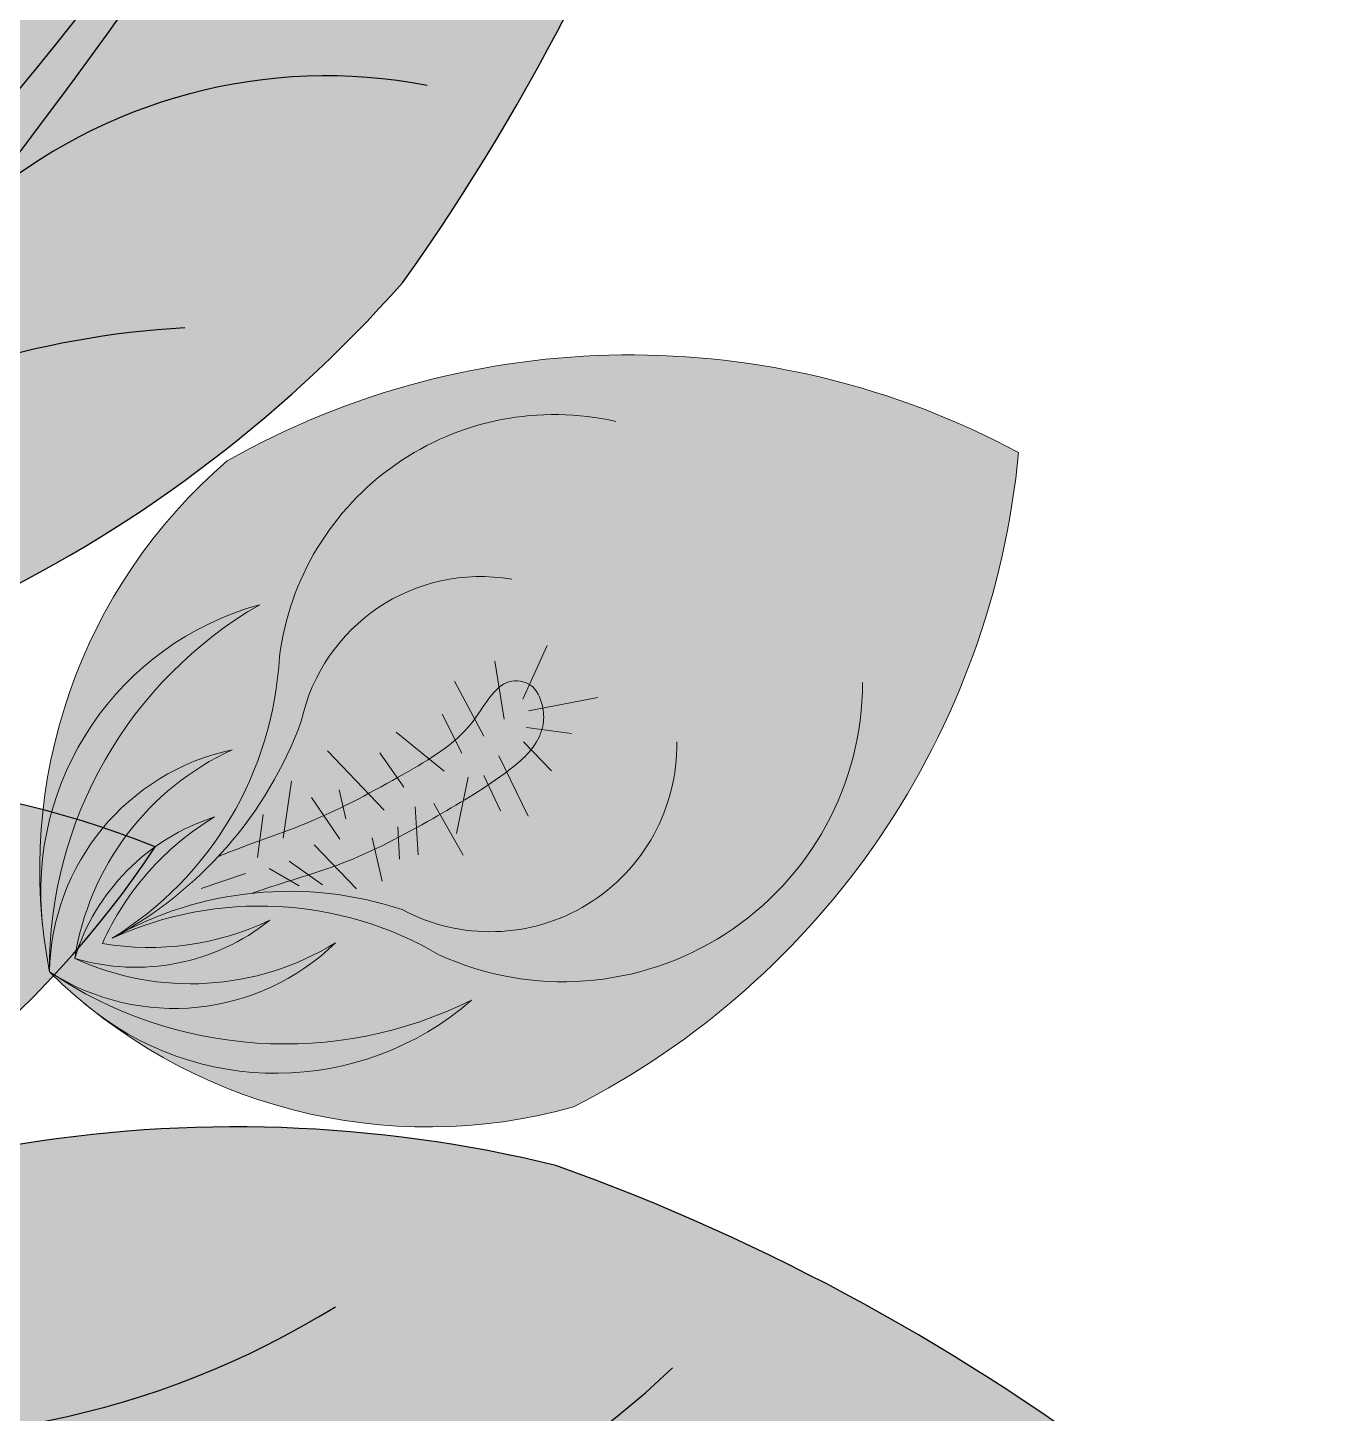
# Model space of a CAD drawing. Header units: inches. Extents: x 9636 to 21597, y -10243 to 557.
# Drawn here: x 15037.66 to 15042.56, y -8348.55 to -8343.4 of the extents above; entities that cross this region are included whole.
import ezdxf

# ---------------------------------------------------------------- set-up
doc = ezdxf.new("R2010")
doc.units = ezdxf.units.IN
doc.header["$MEASUREMENT"] = 0
doc.layers.add('MESA', color=7, linetype='Continuous')

# ---------------------------------------------------------------- blocks, each defined once
blk = doc.blocks.new('FF')
at = {"layer": 'MESA', "ltscale": 0.8}
h = blk.add_hatch(color=85, dxfattribs=at)
h.dxf.hatch_style = 1
h.set_gradient(color1=(103, 159, 96), color2=(179, 207, 175), one_color=1, tint=0.75, name='INVCURVED')
h.paths.add_polyline_path([(15036.28574162392, -8342.135083248626, 0.1995123331975758), (15035.41019275051, -8345.889694329024, 0.0967495278531692), (15039.72243648214, -8340.455508555326, -0.08665420676483183), (15035.72388394944, -8346.022152635927, 0.1924888780828612), (15039.05594355249, -8344.346875724248, 0.1586077411667837), (15040.54137738642, -8339.645723095167, 0.1586077411660197)])
h = blk.add_hatch(color=85, dxfattribs=at)
h.dxf.hatch_style = 1
h.set_gradient(color1=(103, 159, 96), color2=(52, 80, 48), one_color=1, tint=0.25)
h.paths.add_polyline_path([(15039.72243648213, -8340.455508555346, -0.09674952785286056), (15035.41019275051, -8345.889694329024, 0.007527451123012324), (15035.43724090425, -8346.03849677653, 0.01429188129494994), (15035.72388394944, -8346.022152635927, 0.08665420676455064)])
h = blk.add_hatch(color=7, dxfattribs=at)
h.dxf.hatch_style = 1
h.set_gradient(color1=(237, 238, 238), one_color=1, tint=1)
h.paths.add_polyline_path([(15041.34799070281, -8344.978085953864, 0.2569091805170801), (15038.40418452306, -8345.008774035286, 0.2403030205165218), (15037.71300663933, -8346.693854748795, -0.3583807301859824), (15038.52503142795, -8345.54435977684, 0.2702333190890776), (15037.74278425481, -8346.910035127385, -0.3489770048102109), (15038.42256870109, -8346.083634748942, 0.2509502793129825), (15037.8365476356, -8346.859789437418, -0.2453890551403372), (15038.35631739714, -8346.333901367321, 0.1532458537889449), (15037.93952423047, -8346.80460659275, 0.1518402250092038), (15038.55705652302, -8346.720694962789, 0.00137366511991412), (15038.56227713738, -8346.718242422297, -0.245389055139057), (15037.83654763557, -8346.859789437369, 0.2509502793127925), (15038.80735127317, -8346.801676728925, -0.3489770048638718), (15037.74278425478, -8346.910035127501, 0.2702333191166405), (15039.31312160526, -8347.01501326377, -0.358380731124288), (15037.9062954789, -8347.054550664796, 0.240303021013481), (15039.69215063885, -8347.412245000618, 0.2569091805174252)])
edge = h.paths.add_edge_path(flags=16)
edge.add_arc((15037.266778852, -8345.456589435384), 1.505930977375517, 298.1018868134475, 299.60124749921255, ccw=False)
edge.add_arc((15038.63464647059, -8347.939435564134), 1.329055040637622, 118.002109487067, 119.7010248254202, ccw=False)
edge.add_arc((15037.26677885201, -8345.456589435376), 1.505930977375517, 299.6012474988573, 317.1603201229351)
edge.add_spline(control_points=[(15038.37363998264, -8346.479508505941), (15038.37899675691, -8346.477322432527), (15038.42908340696, -8346.45709353033), (15038.47983403519, -8346.438557748303), (15038.52511361625, -8346.42214419576)], knot_values=[0.2471511740125481, 0.2471511740125481, 0.2471511740125481, 0.2471511740125481, 0.247785628570655, 0.2530743171580143, 0.2530743171580143, 0.2530743171580143, 0.2530743171580143], degree=3, periodic=0)
edge.add_spline(control_points=[(15038.52511361625, -8346.42214419576), (15038.5552079867, -8346.41123518293), (15038.58528693223, -8346.400386590418), (15038.61518478553, -8346.389242272162)], knot_values=[0.2436361292652643, 0.2436361292652643, 0.2436361292652643, 0.2436361292652643, 0.2471511740125481, 0.2471511740125481, 0.2471511740125481, 0.2471511740125481], degree=3, periodic=0)
edge.add_spline(control_points=[(15038.61518478553, -8346.389242272162), (15038.64935638112, -8346.376504931697), (15038.69924008828, -8346.357213465408), (15038.748078136, -8346.335938228336), (15038.76360542817, -8346.328951010075)], knot_values=[0.2377304945037521, 0.2377304945037521, 0.2377304945037521, 0.2377304945037521, 0.2417479965750198, 0.2436361292652643, 0.2436361292652643, 0.2436361292652643, 0.2436361292652643], degree=3, periodic=0)
edge.add_spline(control_points=[(15038.76360542817, -8346.328951010075), (15038.7875540343, -8346.318174234812), (15038.81129551526, -8346.306956989229), (15038.83490258157, -8346.295363918236)], knot_values=[0.2348183224622999, 0.2348183224622999, 0.2348183224622999, 0.2348183224622999, 0.2377304945037521, 0.2377304945037521, 0.2377304945037521, 0.2377304945037521], degree=3, periodic=0)
edge.add_spline(control_points=[(15038.83490258157, -8346.295363918236), (15038.86641528752, -8346.279888507928), (15038.89768847776, -8346.263743408115), (15038.92889510534, -8346.247082386595)], knot_values=[0.2309309092598198, 0.2309309092598198, 0.2309309092598198, 0.2309309092598198, 0.2348183224622999, 0.2348183224622999, 0.2348183224622999, 0.2348183224622999], degree=3, periodic=0)
edge.add_spline(control_points=[(15038.92889510534, -8346.247082386595), (15038.96469834058, -8346.227967265258), (15039.00041396019, -8346.208173042452), (15039.03630315296, -8346.187931933935)], knot_values=[0.2264708961110354, 0.2264708961110354, 0.2264708961110354, 0.2264708961110354, 0.2309309092598199, 0.2309309092598199, 0.2309309092598199, 0.2309309092598199], degree=3, periodic=0)
edge.add_spline(control_points=[(15039.03630315296, -8346.187931933935), (15039.04477851787, -8346.183151921687), (15039.08461438545, -8346.160593557546), (15039.12473943183, -8346.13755328116), (15039.1552457404, -8346.118251277836)], knot_values=[0.2215260703448321, 0.2215260703448321, 0.2215260703448321, 0.2215260703448321, 0.222579318859487, 0.2264708961110354, 0.2264708961110354, 0.2264708961110354, 0.2264708961110354], degree=3, periodic=0)
edge.add_spline(control_points=[(15039.1552457404, -8346.118251277836), (15039.18941168113, -8346.096633745836), (15039.22223287088, -8346.073549529547), (15039.2519516287, -8346.047775300109)], knot_values=[0.2171676473178, 0.2171676473178, 0.2171676473178, 0.2171676473178, 0.2215260703448321, 0.2215260703448321, 0.2215260703448321, 0.2215260703448321], degree=3, periodic=0)
edge.add_spline(control_points=[(15039.2519516287, -8346.047775300109), (15039.27444760752, -8346.028265180494), (15039.29958835011, -8346.002720157196), (15039.32098896095, -8345.974124236009), (15039.32468013712, -8345.96902288133)], knot_values=[0.2131642620453263, 0.2131642620453263, 0.2131642620453263, 0.2131642620453263, 0.2164634238997696, 0.2171676473178, 0.2171676473178, 0.2171676473178, 0.2171676473178], degree=3, periodic=0)
edge.add_spline(control_points=[(15039.32468013712, -8345.96902288133), (15039.34351979777, -8345.942985708765), (15039.3688919398, -8345.901185816716), (15039.40263299166, -8345.862174042828), (15039.41537031881, -8345.85166949292)], knot_values=[0.2077773224475375, 0.2077773224475375, 0.2077773224475375, 0.2077773224475375, 0.2113716592103856, 0.2131642620453263, 0.2131642620453263, 0.2131642620453263, 0.2131642620453263], degree=3, periodic=0)
edge.add_spline(control_points=[(15039.41537031881, -8345.85166949292), (15039.42637953342, -8345.84259012776), (15039.46031445408, -8345.82237859206), (15039.50600587162, -8345.82758263794), (15039.52787034574, -8345.840732845509)], knot_values=[0.203445163018474, 0.203445163018474, 0.203445163018474, 0.203445163018474, 0.2049945578871382, 0.2077773224475375, 0.2077773224475375, 0.2077773224475375, 0.2077773224475375], degree=3, periodic=0)
edge.add_spline(control_points=[(15039.52787034574, -8345.840732845509), (15039.52919735741, -8345.841530965732), (15039.55568507582, -8345.858536226904), (15039.57081207889, -8345.89334755949), (15039.5775526274, -8345.92624359067), (15039.5780727444, -8345.929068880843)], knot_values=[0.1996944706411438, 0.1996944706411438, 0.1996944706411438, 0.1996944706411438, 0.1998633638435843, 0.2031371852270858, 0.203445163018474, 0.203445163018474, 0.203445163018474, 0.203445163018474], degree=3, periodic=0)
edge.add_spline(control_points=[(15039.5780727444, -8345.929068880843), (15039.58169839924, -8345.948763539893), (15039.58270589309, -8345.975500414826), (15039.57671846157, -8346.001513974827), (15039.57466844047, -8346.008426808807)], knot_values=[0.1967564236367511, 0.1967564236367511, 0.1967564236367511, 0.1967564236367511, 0.1989032889930779, 0.1996944706411438, 0.1996944706411438, 0.1996944706411438, 0.1996944706411438], degree=3, periodic=0)
edge.add_spline(control_points=[(15039.57466844047, -8346.008426808807), (15039.56890132182, -8346.027873991117), (15039.55598888932, -8346.054055214456), (15039.53932952082, -8346.07707041568), (15039.53431796578, -8346.083406226995)], knot_values=[0.1936429904609736, 0.1936429904609736, 0.1936429904609736, 0.1936429904609736, 0.1958687424163022, 0.1967564236367511, 0.1967564236367511, 0.1967564236367511, 0.1967564236367511], degree=3, periodic=0)
edge.add_spline(control_points=[(15039.53431796578, -8346.083406226995), (15039.50886982988, -8346.115578793417), (15039.47667253924, -8346.141920632444), (15039.44333521145, -8346.166521566673)], knot_values=[0.1891354409754396, 0.1891354409754396, 0.1891354409754396, 0.1891354409754396, 0.1936429904609736, 0.1936429904609736, 0.1936429904609736, 0.1936429904609736], degree=3, periodic=0)
edge.add_spline(control_points=[(15039.44333521145, -8346.166521566673), (15039.44030385283, -8346.168758526237), (15039.41772784305, -8346.185259745971), (15039.39486470417, -8346.201137022332), (15039.37490266425, -8346.214495491477)], knot_values=[0.1860923947748148, 0.1860923947748148, 0.1860923947748148, 0.1860923947748148, 0.186502265629451, 0.1891354409754396, 0.1891354409754396, 0.1891354409754396, 0.1891354409754396], degree=3, periodic=0)
edge.add_spline(control_points=[(15039.37490266425, -8346.214495491477), (15039.34450511887, -8346.23483733396), (15039.31369398982, -8346.254297372), (15039.28259862288, -8346.273182459616)], knot_values=[0.1820826809719926, 0.1820826809719926, 0.1820826809719926, 0.1820826809719926, 0.1860923947748149, 0.1860923947748149, 0.1860923947748149, 0.1860923947748149], degree=3, periodic=0)
edge.add_spline(control_points=[(15039.28259862288, -8346.273182459616), (15039.25396997396, -8346.290569440256), (15039.22510039425, -8346.307469071167), (15039.19609082477, -8346.324120820253)], knot_values=[0.1783910477803653, 0.1783910477803653, 0.1783910477803653, 0.1783910477803653, 0.1820826809719925, 0.1820826809719925, 0.1820826809719925, 0.1820826809719925], degree=3, periodic=0)
edge.add_spline(control_points=[(15039.19609082477, -8346.324120820253), (15039.18731292023, -8346.329159414981), (15039.15810653454, -8346.34582429013), (15039.12878953562, -8346.362311872961), (15039.10819897763, -8346.373675417566)], knot_values=[0.1746797876871894, 0.1746797876871894, 0.1746797876871894, 0.1746797876871894, 0.175796826109966, 0.1783910477803653, 0.1783910477803653, 0.1783910477803653, 0.1783910477803653], degree=3, periodic=0)
edge.add_spline(control_points=[(15039.10819897763, -8346.373675417566), (15039.08585263901, -8346.38600794473), (15039.06339137648, -8346.39815025294), (15039.04075955296, -8346.410006635799)], knot_values=[0.171864353741853, 0.171864353741853, 0.171864353741853, 0.171864353741853, 0.1746797876871893, 0.1746797876871893, 0.1746797876871893, 0.1746797876871893], degree=3, periodic=0)
edge.add_spline(control_points=[(15039.04075955296, -8346.410006635799), (15039.01178445498, -8346.425186139773), (15038.98252978708, -8346.439896977803), (15038.95287879291, -8346.453938306726)], knot_values=[0.1682598066156458, 0.1682598066156458, 0.1682598066156458, 0.1682598066156458, 0.171864353741853, 0.171864353741853, 0.171864353741853, 0.171864353741853], degree=3, periodic=0)
edge.add_spline(control_points=[(15038.95287879291, -8346.453938306726), (15038.91137173233, -8346.473594116134), (15038.86177953002, -8346.49510859416), (15038.81067844857, -8346.514060526484), (15038.80312188366, -8346.516804209818)], knot_values=[0.1623418216133556, 0.1623418216133556, 0.1623418216133556, 0.1623418216133556, 0.1673876610569998, 0.1682598066156458, 0.1682598066156458, 0.1682598066156458, 0.1682598066156458], degree=3, periodic=0)
edge.add_spline(control_points=[(15038.80312188366, -8346.516804209818), (15038.77116578352, -8346.528407024141), (15038.73875017872, -8346.539128138791), (15038.70641026911, -8346.549448023861)], knot_values=[0.1586535887747186, 0.1586535887747186, 0.1586535887747186, 0.1586535887747186, 0.1623418216133555, 0.1623418216133555, 0.1623418216133555, 0.1623418216133555], degree=3, periodic=0)
edge.add_spline(control_points=[(15038.70641026911, -8346.549448023861), (15038.68343282422, -8346.556780282777), (15038.66049359083, -8346.563909997962), (15038.63778452631, -8346.57100949714)], knot_values=[0.1560331062850654, 0.1560331062850654, 0.1560331062850654, 0.1560331062850654, 0.1586535887747186, 0.1586535887747186, 0.1586535887747186, 0.1586535887747186], degree=3, periodic=0)
edge.add_spline(control_points=[(15038.63778452631, -8346.57100949714), (15038.60252551098, -8346.582032467733), (15038.5551611366, -8346.596977251864), (15038.51016862208, -8346.612987813287), (15038.49823186391, -8346.617399877565)], knot_values=[0.1504801710943955, 0.1504801710943955, 0.1504801710943955, 0.1504801710943955, 0.1545488385723417, 0.1560331062850654, 0.1560331062850654, 0.1560331062850654, 0.1560331062850654], degree=3, periodic=0)
edge.add_arc((15038.63464647059, -8347.939435564138), 1.329055040637622, 95.89123106024097, 118.002109486666)
at = {"layer": 'MESA', "lineweight": 5, "ltscale": 0.8}
h = blk.add_hatch(color=83, dxfattribs=at)
h.dxf.hatch_style = 1
h.set_gradient(color1=(117, 211, 105), one_color=1, tint=1)
h.paths.add_polyline_path([(15038.52503142795, -8345.54435977684, 0.3583807301414101), (15037.71300663932, -8346.69385474862, 0.02724021252780064), (15037.74278425481, -8346.910035127572, -0.27023331912118)])
h.paths.add_polyline_path([(15037.8365476356, -8346.859789437382, -0.2509502793036039), (15038.42256870109, -8346.083634748942, 0.3489770048638718), (15037.74278425481, -8346.910035127548, 0.3489770048564635), (15038.80735127317, -8346.801676728923, -0.2509502793046178)])
h.paths.add_polyline_path([(15038.35631739714, -8346.333901367321, 0.2453890551401661), (15037.8365476356, -8346.859789437416, 0.2453890551330679), (15038.56227713738, -8346.718242422297, -0.1532458537798691), (15037.93952423049, -8346.80460659272, -0.1532458537804744)], flags=17)
h.paths.add_polyline_path([(15037.74278425478, -8346.910035127497, 0.02724021243329556), (15037.90629548137, -8347.05455066672, 0.3583807303279284), (15039.31312160526, -8347.01501326377, -0.2702333191168038)])
h = blk.add_hatch(color=95, dxfattribs=at)
h.dxf.hatch_style = 1
h.set_gradient(color1=(68, 182, 53), color2=(121, 213, 109), one_color=1, tint=0.6299999952316284, name='CYLINDER')
edge = h.paths.add_edge_path()
edge.add_spline(control_points=[(15039.53431796578, -8346.083406226995), (15039.53932952082, -8346.07707041568), (15039.55598888932, -8346.054055214456), (15039.56890132182, -8346.027873991117), (15039.57466844047, -8346.008426808807)], knot_values=[0.1936429904609736, 0.1936429904609736, 0.1936429904609736, 0.1936429904609736, 0.1945306716814224, 0.1967564236367511, 0.1967564236367511, 0.1967564236367511, 0.1967564236367511], degree=3, periodic=0)
edge.add_spline(control_points=[(15039.57466844047, -8346.008426808807), (15039.57671846157, -8346.001513974827), (15039.58270589309, -8345.975500414826), (15039.58169839924, -8345.948763539893), (15039.5780727444, -8345.929068880843)], knot_values=[0.1967564236367511, 0.1967564236367511, 0.1967564236367511, 0.1967564236367511, 0.197547605284817, 0.1996944706411439, 0.1996944706411439, 0.1996944706411439, 0.1996944706411439], degree=3, periodic=0)
edge.add_spline(control_points=[(15039.5780727444, -8345.929068880843), (15039.5775526274, -8345.92624359067), (15039.57081207889, -8345.89334755949), (15039.55568507582, -8345.858536226904), (15039.52919735741, -8345.841530965732), (15039.52787034574, -8345.840732845509)], knot_values=[0.1996944706411439, 0.1996944706411439, 0.1996944706411439, 0.1996944706411439, 0.2000024484325321, 0.2032762698160336, 0.2034451630184741, 0.2034451630184741, 0.2034451630184741, 0.2034451630184741], degree=3, periodic=0)
edge.add_spline(control_points=[(15039.52787034574, -8345.840732845509), (15039.50600587162, -8345.82758263794), (15039.46031445408, -8345.82237859206), (15039.42637953342, -8345.84259012776), (15039.41537031881, -8345.85166949292)], knot_values=[0.2034451630184741, 0.2034451630184741, 0.2034451630184741, 0.2034451630184741, 0.2062279275788734, 0.2077773224475375, 0.2077773224475375, 0.2077773224475375, 0.2077773224475375], degree=3, periodic=0)
edge.add_spline(control_points=[(15039.41537031881, -8345.85166949292), (15039.40263299166, -8345.862174042828), (15039.3688919398, -8345.901185816716), (15039.34351979777, -8345.942985708765), (15039.32468013712, -8345.96902288133)], knot_values=[0.2077773224475375, 0.2077773224475375, 0.2077773224475375, 0.2077773224475375, 0.2095699252824783, 0.2131642620453263, 0.2131642620453263, 0.2131642620453263, 0.2131642620453263], degree=3, periodic=0)
edge.add_spline(control_points=[(15039.32468013712, -8345.96902288133), (15039.32098896095, -8345.974124236009), (15039.29958835011, -8346.002720157196), (15039.27444760752, -8346.028265180494), (15039.2519516287, -8346.047775300109)], knot_values=[0.2131642620453263, 0.2131642620453263, 0.2131642620453263, 0.2131642620453263, 0.2138684854633567, 0.2171676473178, 0.2171676473178, 0.2171676473178, 0.2171676473178], degree=3, periodic=0)
edge.add_spline(control_points=[(15039.2519516287, -8346.047775300109), (15039.22223287088, -8346.073549529547), (15039.18941168113, -8346.096633745836), (15039.1552457404, -8346.118251277836)], knot_values=[0.2171676473178, 0.2171676473178, 0.2171676473178, 0.2171676473178, 0.2215260703448321, 0.2215260703448321, 0.2215260703448321, 0.2215260703448321], degree=3, periodic=0)
edge.add_spline(control_points=[(15039.1552457404, -8346.118251277836), (15039.12473943183, -8346.13755328116), (15039.08461438545, -8346.160593557546), (15039.04477851787, -8346.183151921687), (15039.03630315296, -8346.187931933935)], knot_values=[0.2215260703448321, 0.2215260703448321, 0.2215260703448321, 0.2215260703448321, 0.2254176475963806, 0.2264708961110354, 0.2264708961110354, 0.2264708961110354, 0.2264708961110354], degree=3, periodic=0)
edge.add_spline(control_points=[(15039.03630315296, -8346.187931933935), (15039.00041396019, -8346.208173042452), (15038.96469834058, -8346.227967265258), (15038.92889510534, -8346.247082386595)], knot_values=[0.2264708961110354, 0.2264708961110354, 0.2264708961110354, 0.2264708961110354, 0.2309309092598199, 0.2309309092598199, 0.2309309092598199, 0.2309309092598199], degree=3, periodic=0)
edge.add_spline(control_points=[(15038.92889510534, -8346.247082386595), (15038.89768847776, -8346.263743408115), (15038.86641528752, -8346.279888507928), (15038.83490258157, -8346.295363918236)], knot_values=[0.2309309092598199, 0.2309309092598199, 0.2309309092598199, 0.2309309092598199, 0.2348183224622999, 0.2348183224622999, 0.2348183224622999, 0.2348183224622999], degree=3, periodic=0)
edge.add_spline(control_points=[(15038.83490258157, -8346.295363918236), (15038.81129551526, -8346.306956989229), (15038.7875540343, -8346.318174234812), (15038.76360542817, -8346.328951010075)], knot_values=[0.2348183224622999, 0.2348183224622999, 0.2348183224622999, 0.2348183224622999, 0.2377304945037521, 0.2377304945037521, 0.2377304945037521, 0.2377304945037521], degree=3, periodic=0)
edge.add_spline(control_points=[(15038.76360542817, -8346.328951010075), (15038.748078136, -8346.335938228336), (15038.69924008828, -8346.357213465408), (15038.64935638112, -8346.376504931697), (15038.61518478553, -8346.389242272162)], knot_values=[0.2377304945037521, 0.2377304945037521, 0.2377304945037521, 0.2377304945037521, 0.2396186271939966, 0.2436361292652643, 0.2436361292652643, 0.2436361292652643, 0.2436361292652643], degree=3, periodic=0)
edge.add_spline(control_points=[(15038.61518478553, -8346.389242272162), (15038.58528693223, -8346.400386590418), (15038.5552079867, -8346.41123518293), (15038.52511361625, -8346.42214419576)], knot_values=[0.2436361292652643, 0.2436361292652643, 0.2436361292652643, 0.2436361292652643, 0.2471511740125481, 0.2471511740125481, 0.2471511740125481, 0.2471511740125481], degree=3, periodic=0)
edge.add_spline(control_points=[(15038.52511361625, -8346.42214419576), (15038.47983403519, -8346.438557748303), (15038.42908340696, -8346.45709353033), (15038.37899675691, -8346.477322432527), (15038.37363998264, -8346.479508505941)], knot_values=[0.2471511740125481, 0.2471511740125481, 0.2471511740125481, 0.2471511740125481, 0.2524398625999075, 0.2530743171580144, 0.2530743171580144, 0.2530743171580144, 0.2530743171580144], degree=3, periodic=0)
edge.add_arc((15037.37957175738, -8345.597343178706), 1.329055040637622, 299.7010248186015, 318.41320915666233, ccw=False)
edge.add_arc((15038.63464647059, -8347.939435564138), 1.329055040637622, 95.89123105994292, 116.67069059535001, ccw=False)
edge.add_spline(control_points=[(15038.49823186391, -8346.617399877565), (15038.51016862208, -8346.612987813287), (15038.5551611366, -8346.596977251864), (15038.60252551098, -8346.582032467733), (15038.63778452631, -8346.57100949714)], knot_values=[0.1504801710943955, 0.1504801710943955, 0.1504801710943955, 0.1504801710943955, 0.1519644388071193, 0.1560331062850654, 0.1560331062850654, 0.1560331062850654, 0.1560331062850654], degree=3, periodic=0)
edge.add_spline(control_points=[(15038.63778452631, -8346.57100949714), (15038.66049359083, -8346.563909997962), (15038.68343282422, -8346.556780282777), (15038.70641026911, -8346.549448023861)], knot_values=[0.1560331062850654, 0.1560331062850654, 0.1560331062850654, 0.1560331062850654, 0.1586535887747186, 0.1586535887747186, 0.1586535887747186, 0.1586535887747186], degree=3, periodic=0)
edge.add_spline(control_points=[(15038.70641026911, -8346.549448023861), (15038.73875017872, -8346.539128138791), (15038.77116578352, -8346.528407024141), (15038.80312188366, -8346.516804209818)], knot_values=[0.1586535887747186, 0.1586535887747186, 0.1586535887747186, 0.1586535887747186, 0.1623418216133556, 0.1623418216133556, 0.1623418216133556, 0.1623418216133556], degree=3, periodic=0)
edge.add_spline(control_points=[(15038.80312188366, -8346.516804209818), (15038.81067844857, -8346.514060526484), (15038.86177953002, -8346.49510859416), (15038.91137173233, -8346.473594116134), (15038.95287879291, -8346.453938306726)], knot_values=[0.1623418216133556, 0.1623418216133556, 0.1623418216133556, 0.1623418216133556, 0.1632139671720015, 0.1682598066156458, 0.1682598066156458, 0.1682598066156458, 0.1682598066156458], degree=3, periodic=0)
edge.add_spline(control_points=[(15038.95287879291, -8346.453938306726), (15038.98252978708, -8346.439896977803), (15039.01178445498, -8346.425186139773), (15039.04075955296, -8346.410006635799)], knot_values=[0.1682598066156458, 0.1682598066156458, 0.1682598066156458, 0.1682598066156458, 0.171864353741853, 0.171864353741853, 0.171864353741853, 0.171864353741853], degree=3, periodic=0)
edge.add_spline(control_points=[(15039.04075955296, -8346.410006635799), (15039.06339137648, -8346.39815025294), (15039.08585263901, -8346.38600794473), (15039.10819897763, -8346.373675417566)], knot_values=[0.171864353741853, 0.171864353741853, 0.171864353741853, 0.171864353741853, 0.1746797876871894, 0.1746797876871894, 0.1746797876871894, 0.1746797876871894], degree=3, periodic=0)
edge.add_spline(control_points=[(15039.10819897763, -8346.373675417566), (15039.12878953562, -8346.362311872961), (15039.15810653454, -8346.34582429013), (15039.18731292023, -8346.329159414981), (15039.19609082477, -8346.324120820253)], knot_values=[0.1746797876871894, 0.1746797876871894, 0.1746797876871894, 0.1746797876871894, 0.1772740093575887, 0.1783910477803653, 0.1783910477803653, 0.1783910477803653, 0.1783910477803653], degree=3, periodic=0)
edge.add_spline(control_points=[(15039.19609082477, -8346.324120820253), (15039.22510039425, -8346.307469071167), (15039.25396997396, -8346.290569440256), (15039.28259862288, -8346.273182459616)], knot_values=[0.1783910477803653, 0.1783910477803653, 0.1783910477803653, 0.1783910477803653, 0.1820826809719925, 0.1820826809719925, 0.1820826809719925, 0.1820826809719925], degree=3, periodic=0)
edge.add_spline(control_points=[(15039.28259862288, -8346.273182459616), (15039.31369398982, -8346.254297372), (15039.34450511887, -8346.23483733396), (15039.37490266425, -8346.214495491477)], knot_values=[0.1820826809719925, 0.1820826809719925, 0.1820826809719925, 0.1820826809719925, 0.1860923947748148, 0.1860923947748148, 0.1860923947748148, 0.1860923947748148], degree=3, periodic=0)
edge.add_spline(control_points=[(15039.37490266425, -8346.214495491477), (15039.39486470417, -8346.201137022332), (15039.41772784305, -8346.185259745971), (15039.44030385283, -8346.168758526237), (15039.44333521145, -8346.166521566673)], knot_values=[0.1860923947748148, 0.1860923947748148, 0.1860923947748148, 0.1860923947748148, 0.1887255701208035, 0.1891354409754396, 0.1891354409754396, 0.1891354409754396, 0.1891354409754396], degree=3, periodic=0)
edge.add_spline(control_points=[(15039.44333521145, -8346.166521566673), (15039.47667253924, -8346.141920632444), (15039.50886982988, -8346.115578793417), (15039.53431796578, -8346.083406226995)], knot_values=[0.1891354409754396, 0.1891354409754396, 0.1891354409754396, 0.1891354409754396, 0.1936429904609736, 0.1936429904609736, 0.1936429904609736, 0.1936429904609736], degree=3, periodic=0)
at = {"layer": 'MESA', "ltscale": 0.8}
h = blk.add_hatch(color=85, dxfattribs=at)
h.dxf.hatch_style = 1
h.set_gradient(color1=(103, 159, 96), color2=(179, 207, 175), one_color=1, tint=0.75, name='INVCURVED')
h.paths.add_polyline_path([(15035.87872581213, -8346.301330321128, 0.1995123331975758), (15034.58316156094, -8347.505862751086, 0.0967495278531692), (15037.61716825645, -8346.542970659073, -0.08665420676483183), (15034.66859697651, -8347.63667644581, 0.1924888780828612), (15036.3661153667, -8347.853133384686, 0.1586077411667837), (15038.13640008479, -8346.444682148467, 0.1586077411660197)])
h = blk.add_hatch(color=85, dxfattribs=at)
h.dxf.hatch_style = 1
h.set_gradient(color1=(103, 159, 96), color2=(179, 207, 175), one_color=1, tint=0.75, name='INVCURVED')
h.paths.add_polyline_path([(15039.62686265688, -8347.630169342583, 0.1995123331975758), (15035.81729908121, -8348.222550603012, 0.0967495278531692), (15042.46998373839, -8350.189174073874, -0.08665420676483183), (15035.811788778, -8348.563016471946, 0.1924888780828612), (15038.61178623278, -8351.02658871208, 0.1586077411667837), (15043.52730579797, -8350.645777576388, 0.1586077411660197)])
h = blk.add_hatch(color=85, dxfattribs=at)
h.dxf.hatch_style = 1
h.set_gradient(color1=(103, 159, 96), color2=(52, 80, 48), one_color=1, tint=0.25)
h.paths.add_polyline_path([(15042.46998373837, -8350.189174073872, -0.09674952785286056), (15035.81729908121, -8348.22255060301, 0.007527451123012324), (15035.68941494525, -8348.303293520807, 0.01429188129494994), (15035.811788778, -8348.563016471946, 0.08665420676455064)])
at = {"color": 252, "true_color": 0x939598}
blk.add_open_spline([(15052.07686949681, -8262.470320095861), (15047.97159347439, -8264.789895325404), (15043.86631745197, -8267.109470554948), (15039.76104142955, -8269.429045784493), (15039.75729123352, -8269.43116473137), (15039.75354103749, -8269.433283678245), (15039.74979107835, -8269.435402491697), (15039.14701445317, -8269.775985194483), (15038.55035827125, -8270.1131204671), (15036.78439305607, -8271.117097236169), (15035.63904365824, -8271.776689286922), (15032.73880644113, -8273.50882445235), (15031.06527855309, -8274.57609764914), (15028.11518364648, -8276.704413617274), (15026.84171328607, -8277.76477050337), (15025.09711949756, -8279.523769089425), (15024.49918523569, -8280.232466383604), (15023.52243535517, -8281.623726584929), (15023.14226381015, -8282.304539905952), (15022.75248760541, -8283.22547883933), (15022.66391763698, -8283.457510627672), (15022.49319789592, -8283.956368120096), (15022.4121008477, -8284.220696815642), (15022.18341575374, -8285.058797690572), (15022.05067776037, -8285.678012360962), (15021.71131880214, -8287.762367787916), (15021.58560477828, -8289.414282420215), (15021.49721333539, -8293.046228597683), (15021.53228490243, -8295.024084780092), (15021.62991579047, -8299.176393296764), (15021.69231297372, -8301.350665752698), (15021.66396341603, -8305.82573875058), (15021.5754849427, -8308.127760116371), (15021.08573832458, -8312.064658295394), (15020.79577059773, -8313.67187649829), (15019.91167042237, -8316.914684349107), (15019.31558953904, -8318.552651597138), (15018.15236880262, -8320.84216631148), (15017.76491546551, -8321.519818837693), (15017.0874449499, -8322.565156835137), (15016.82620455143, -8322.941950357519), (15015.99950278175, -8324.054199163373), (15015.41501848401, -8324.739433793638), (15014.21074097438, -8326.009418310521), (15013.59077204716, -8326.594611080754), (15011.52654176845, -8328.386477141574), (15010.05301187874, -8329.424887132678), (15007.15918380127, -8331.283811043188), (15005.73555323797, -8332.104036780507), (15003.02622681599, -8333.644933125628), (15001.74022703231, -8334.365198288671), (14999.41017284273, -8335.760219273998), (14998.36766818741, -8336.43521839488), (14997.08837376707, -8337.38841947211), (14996.71699586091, -8337.68704503453), (14996.20682259447, -8338.13359321733), (14996.04065346325, -8338.28665691026), (14995.71202275789, -8338.60508576805), (14995.55175348417, -8338.768465128693), (14995.081475432, -8339.272282272443), (14994.78188750027, -8339.626441473756), (14993.85408121183, -8340.833408098308), (14993.26772449672, -8341.771187952567), (14992.18236009145, -8343.888552385546), (14991.68493776396, -8345.067458458805), (14990.77515454852, -8347.645098471814), (14990.36311836349, -8349.042924631296), (14989.42243512325, -8352.727142313466), (14988.93417009304, -8355.116188043521), (14988.4015707715, -8357.902535522233), (14988.347810107, -8358.185738374197), (14988.29402349202, -8358.470320095861)], degree=3, knots=[-12.89799058473343, -12.89799058473343, -12.89799058473343, -12.89799058473343, -0.01177164380050574, -0.01177164380050574, -0.01177164380050574, 0, 0, 0, 1.892199740009867, 1.892199740009867, 5.676599220029601, 5.676599220029601, 11.89095437501414, 11.89095437501414, 18.10530952999869, 18.10530952999869, 22.42482555206829, 22.42482555206829, 26.7443415741379, 26.7443415741379, 28.12890246143454, 28.12890246143454, 29.51346334873119, 29.51346334873119, 32.28258512332447, 32.28258512332447, 38.06473178875153, 38.06473178875153, 43.84687845417859, 43.84687845417859, 49.62902511960564, 49.62902511960564, 55.4111717850327, 55.4111717850327, 59.29413252342778, 59.29413252342778, 63.17709326182287, 63.17709326182287, 64.8324953939676, 64.8324953939676, 65.7831603205686, 65.7831603205686, 67.68449017377058, 67.68449017377058, 69.58582002697257, 69.58582002697257, 73.93855694883486, 73.93855694883486, 78.29129387069715, 78.29129387069715, 82.64403079255943, 82.64403079255943, 86.99676771442172, 86.99676771442172, 89.0460964002641, 89.0460964002641, 90.15774664607947, 90.15774664607947, 91.26939689189484, 91.26939689189484, 93.49269738352558, 93.49269738352558, 98.41801561009903, 98.41801561009903, 103.3433338366725, 103.3433338366725, 108.2686520632459, 108.2686520632459, 115.5627539277931, 115.5627539277931, 116.3832273075088, 116.3832273075088, 116.3832273075088, 116.3832273075088], dxfattribs=at)
at = {"layer": 'MESA', "lineweight": 9, "ltscale": 0.8}
for p, q in [((15039.50305641596, -8345.89510066863), (15039.59406945782, -8345.695689249229)), ((15039.43439565212, -8345.969585986091), (15039.39960587423, -8345.75396355899)), ((15039.35914433165, -8346.033336444472), (15039.24969430097, -8345.829091963453)), ((15039.52496181455, -8345.93927273804), (15039.782411284, -8345.88981064749)), ((15039.27649434805, -8346.096537136884), (15039.20371905442, -8345.951946110172)), ((15039.21100751283, -8346.16379387419), (15039.03278575051, -8346.018233906741)), ((15039.51714956493, -8346.000528147188), (15039.68497427973, -8346.023574331957)), ((15038.98823733243, -8346.309132014552), (15038.7771825679, -8346.088448190229)), ((15039.06042088484, -8346.222429026388), (15038.97166883222, -8346.095481443632)), ((15039.50556758235, -8346.053782493434), (15039.61026828633, -8346.161663689716)), ((15039.41429467826, -8346.106778054263), (15039.52299067855, -8346.330392434857)), ((15038.6117254094, -8346.412592182409), (15038.64314101564, -8346.200544819822)), ((15039.30090076921, -8346.186086968732), (15039.25698841159, -8346.395055265895)), ((15039.35869255788, -8346.179592751923), (15039.41996423874, -8346.31151967888)), ((15038.84546910398, -8346.340574662889), (15038.82028145335, -8346.232804821811)), ((15038.82293634348, -8346.416256767465), (15038.71762777487, -8346.261294648755)), ((15039.1034705418, -8346.29559518236), (15039.11434736519, -8346.475203187816)), ((15039.1730016694, -8346.283369488108), (15039.28227110342, -8346.476225178509)), ((15038.51685294252, -8346.484136836909), (15038.53807471346, -8346.324876990398)), ((15038.94280187598, -8346.411364304096), (15038.98097352405, -8346.572635837532)), ((15039.03887205632, -8346.370035557078), (15039.04459338313, -8346.491194768227)), ((15038.72696012439, -8346.43802051464), (15038.88519829713, -8346.601706177305)), ((15038.63396094349, -8346.498284200648), (15038.75779027841, -8346.585732664045)), ((15038.47183351757, -8346.543755387234), (15038.30650228247, -8346.599816836093)), ((15038.56004411441, -8346.526063352243), (15038.67155574341, -8346.590534554709))]:
    blk.add_line(p, q, dxfattribs=at)
at = {"layer": 'MESA', "ltscale": 0.8}
for centre, radius, start, end in [((15032.57504003607, -8339.713835715846), 7.966628528345956, 324.4399474413421, 0.4898701162087304), ((15023.65586111322, -8332.134100290219), 18.09366407336492, 310.5143137500727, 332.6188738328063), ((15021.78381743553, -8331.789508792253), 19.92218876512046, 314.4049971283749, 334.2151927264976), ((15038.77363986338, -8345.560312647229), 1.983045070959875, 79.13289265124989, 130.6300807792726), ((15035.29472178337, -8341.017260117666), 5.023258831092003, 271.6258051429067, 318.483190759062), ((15038.42847816984, -8347.820470134413), 3.311015811055871, 93.14812940504311, 121.5013940094743), ((15036.78729373561, -8349.842066547193), 3.655449178164049, 68.34190014340267, 104.391822818273), ((15035.08708269632, -8344.428752546894), 3.655449178164049, 290.4810482556132, 326.530970930477), ((15038.4348205452, -8352.50994032984), 5.023258831092003, 76.27249361633982, 123.129879232496), ((15036.94341011054, -8355.131252767009), 7.966628528345955, 34.26581425919553, 70.31573693406271), ((15037.09822834252, -8345.405562873526), 3.237212272972876, 261.0014908625202, 301.8423584470755), ((15044.17781313098, -8332.176289841591), 18.09366407336492, 242.4793286801325, 264.5838887628656), ((15040.29286427135, -8346.29297424612), 5.023258831092003, 203.5908200729668, 250.4482056891248), ((15037.92890999917, -8346.16133777212), 3.078555152519601, 273.9237663072746, 313.8142563671911)]:
    blk.add_arc(centre, radius, start, end, dxfattribs=at)
at = {"layer": 'MESA', "lineweight": 9, "ltscale": 0.8}
for centre, radius, start, end in [((15039.90397937276, -8347.668994289334), 3.053875634537506, 61.7808372541076, 119.4136937377939), ((15039.620535388, -8345.867325102012), 1.030473842222162, 77.13044951072904, 172.7192035709567), ((15039.71044208269, -8346.528860434782), 2.004238377545466, 130.6734936493098, 190.9635405081406), ((15038.30771407003, -8344.690206834439), 3.053875634537506, 296.958021676025, 354.5908781597078), ((15039.34586970638, -8346.121076804277), 0.6814780974751142, 80.15704070181701, 167.8708432483452), ((15037.28425363259, -8345.665488524659), 1.316046371004417, 301.7171584332597, 356.8968527870699), ((15039.65346693991, -8345.832579220047), 1.114181686168287, 245.6206574507115, 359.9180655796218), ((15037.26677885201, -8345.456589435375), 1.505930977377214, 298.1018868250076, 339.7471838307105), ((15039.38233731354, -8346.066792651036), 0.6938547913403917, 241.8628755990768, 1.027321069357929), ((15038.63464647059, -8347.939435564138), 1.329055040637907, 71.55612750522829, 119.7010248113847), ((15038.52511795667, -8347.981062931669), 1.316046371004644, 59.47486262680333, 114.6545569805633), ((15039.14986272327, -8345.482764425273), 2.004238377545466, 225.4081749056749, 285.6982217645083)]:
    blk.add_arc(centre, radius, start, end, dxfattribs=at)
at = {"layer": 'MESA', "color": 62, "lineweight": 5, "ltscale": 0.8}
for centre, radius, start, end in [((15038.81789699484, -8346.612807750907), 1.107858887023892, 105.3284979133779, 186.5508638609221), ((15039.30506752926, -8346.898027715522), 1.56232941710781, 119.9522187247666, 180.4403557901898), ((15038.60259415144, -8346.924511349025), 0.8599317527218375, 102.0841773172791, 179.0354286007902), ((15038.85407971468, -8347.018748521434), 1.029873546775906, 114.771101614945, 171.1210065289593), ((15038.59994041026, -8347.09449536407), 0.7986585004968789, 107.7605873018738, 162.9098982949993), ((15038.89777967661, -8347.233228019617), 1.049747506606532, 121.0511033686762, 155.9013426781734), ((15038.06388917632, -8346.094171239918), 0.7986585004968789, 253.4618171188171, 308.6111281119404), ((15038.11331789299, -8345.769345470831), 1.049747506606532, 260.470372735645, 295.3206120451419), ((15038.20689566731, -8346.186099207618), 0.8599317527218375, 237.3362868130277, 314.2875380965363), ((15038.26770265279, -8345.924511471478), 1.029873546775906, 245.2507088848591, 301.6006137988714), ((15038.61797883643, -8345.615852894653), 1.56232941710781, 235.9313596236293, 296.4194966890528), ((15038.58567031764, -8346.17945001799), 1.107858887023892, 229.8208515528944, 311.0432175004405)]:
    blk.add_arc(centre, radius, start, end, dxfattribs=at)
blk.add_open_spline([(15038.49823186391, -8346.617399877565), (15038.51016862208, -8346.612987813287), (15038.61334387719, -8346.576272955783), (15038.85668466174, -8346.510812049526), (15039.15046322296, -8346.352923171511), (15039.39431615163, -8346.208134106657), (15039.54133205689, -8346.090828498862), (15039.58465222978, -8345.993085841817), (15039.57947065059, -8345.913273278908), (15039.54446184453, -8345.832708530876), (15039.44254114585, -8345.819027243004), (15039.37146392187, -8345.894158400897), (15039.2849788636, -8346.044359191823), (15039.03842577113, -8346.188905336947), (15038.73368965754, -8346.354873517663), (15038.49277932433, -8346.431368142792), (15038.37899675691, -8346.477322432527), (15038.37363998264, -8346.479508505941)], degree=3, knots=[0.1504801710943955, 0.1504801710943955, 0.1504801710943955, 0.1504801710943955, 0.1519644388071193, 0.1632139671720015, 0.1772740093575887, 0.1887255701208035, 0.1945306716814224, 0.197547605284817, 0.2000024484325321, 0.2032762698160336, 0.2062279275788734, 0.2095699252824783, 0.2138684854633567, 0.2254176475963806, 0.2396186271939966, 0.2524398625999075, 0.2530743171580144, 0.2530743171580144, 0.2530743171580144, 0.2530743171580144], dxfattribs=at)

msp = doc.modelspace()

# ---------------------------------------------------------------- block references
at = {"color": 18, "true_color": 0x000000}
msp.add_blockref('FF', (0, 0), dxfattribs=at)

doc.saveas('drawing.dxf')
